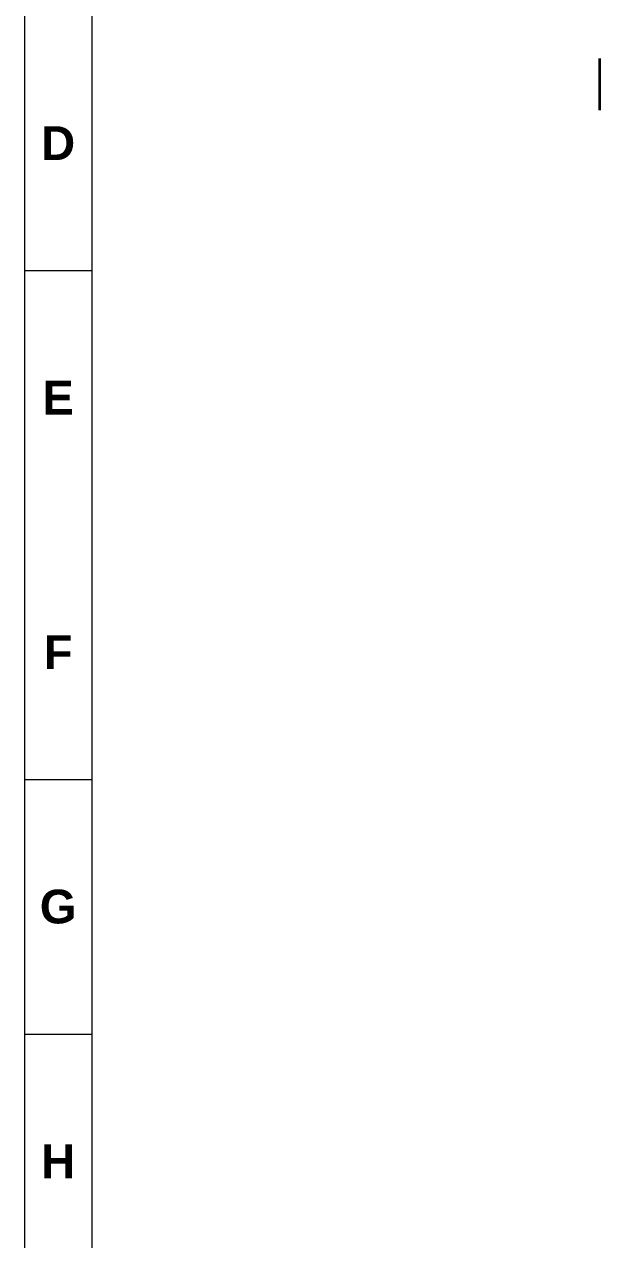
# Model space of a CAD drawing. Header units: inches. Extents: x -98933 to 1585249, y -3352739 to 192771.
# Drawn here: x 24181 to 24583, y 49628 to 50476 of the extents above; entities that cross this region are included whole.
import ezdxf

# ---------------------------------------------------------------- set-up
doc = ezdxf.new("R2010")
doc.units = ezdxf.units.IN
doc.header["$MEASUREMENT"] = 0
for name, color, linetype, lineweight in [('A WALL', 7, 'Continuous', 35), ('Inline', 7, 'Continuous', 0), ('Outline', 7, 'Continuous', 0), ('Scale', 7, 'Continuous', 0), ('Scale_Text', 7, 'Continuous', 0), ('Titelblk', 7, 'Continuous', 25), ('TITLE', 7, 'Continuous', 20)]:
    doc.layers.add(name, color=color, linetype=linetype, lineweight=lineweight)
doc.styles.get("Standard").update_dxf_attribs({"font": 'arialbd.ttf', "height": 24})

# ---------------------------------------------------------------- blocks, each defined once
blk = doc.blocks.new('PAGE')
at = {"layer": 'Inline', "color": 252, "lineweight": 15}
blk.add_lwpolyline([(178051640.63, 22656441.11), (178051640.63, 22657235.79), (178050505.36, 22657235.79), (178050505.36, 22656441.11)], close=True, dxfattribs=at)
at = {"layer": 'Outline', "color": 252, "lineweight": 15}
blk.add_lwpolyline([(178050483.42, 22657252.66), (178050483.42, 22656424.24)], dxfattribs=at)
at = {"layer": 'Scale', "color": 252, "lineweight": 9}
for p, q in [((178050483.42, 22656921.23), (178050505.36, 22656921.23)), ((178050483.42, 22656755.67), (178050505.36, 22656755.67)), ((178050483.42, 22656672.88), (178050505.36, 22656672.88))]:
    blk.add_line(p, q, dxfattribs=at)
at = {"layer": 'Scale_Text', "color": 252, "lineweight": 13, "char_height": 10.97, "width": 8.3603, "attachment_point": 5}
for s, insert in [('D', (178050494.39, 22656962.62)), ('E', (178050494.39, 22656879.84)), ('F', (178050494.39, 22656797.06)), ('G', (178050494.39, 22656714.27)), ('H', (178050494.39, 22656631.49))]:
    blk.add_mtext(s, dxfattribs=dict(at, insert=insert))
blk = doc.blocks.new('Title')
at = {"layer": 'Titelblk', "color": 3, "linetype": 'Continuous', "lineweight": 0, "xscale": 3.014611567961765, "yscale": 3.014611567959946, "zscale": 3.014611567966516}
blk.add_blockref('PAGE', (-536855255.8, -68388224), dxfattribs=at)

msp = doc.modelspace()

# ---------------------------------------------------------------- linework, layer by layer
at = {"layer": 'A WALL', "color": 7, "ltscale": 30}
msp.add_line((24582.5, 50452.01, 0), (24582.5, 50415.99, 0), dxfattribs=at)

# ---------------------------------------------------------------- block references
at = {"layer": 'TITLE', "xscale": 0.7117836411130156, "yscale": 0.7117836411130156, "zscale": 0.7117836352222188}
msp.add_blockref('Title', (96932.06, 111807.33), dxfattribs=at)

doc.saveas('drawing.dxf')
